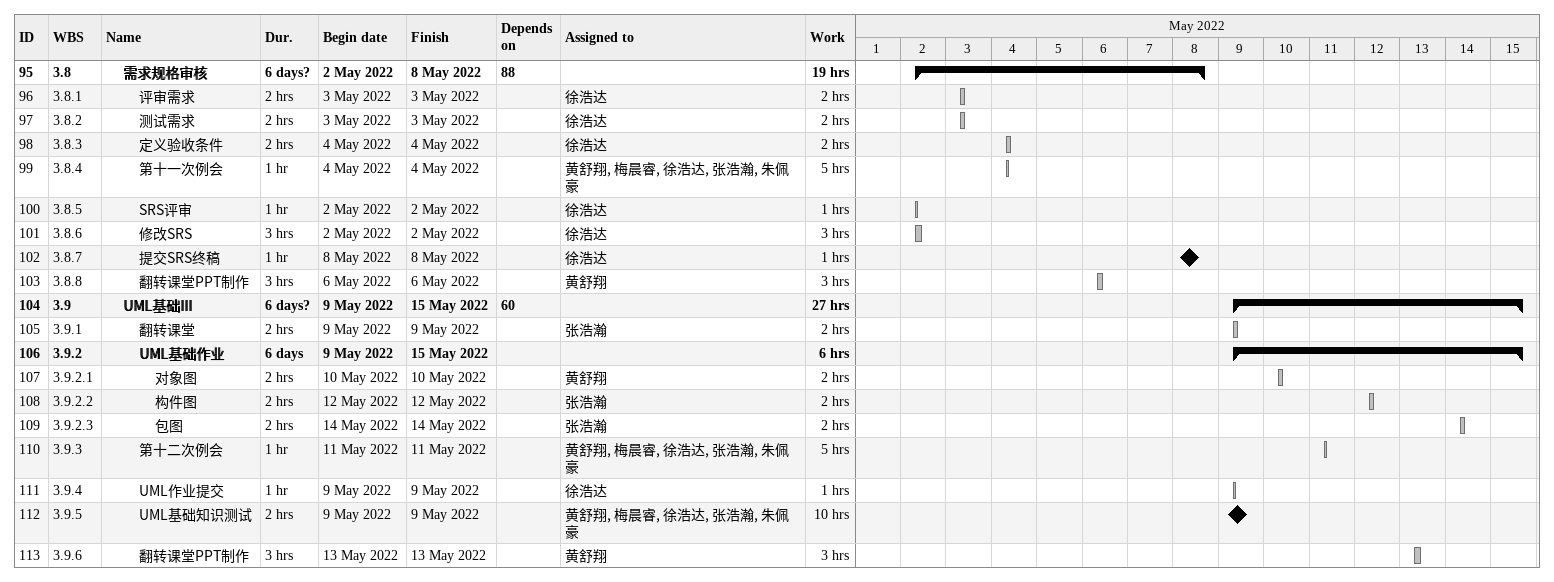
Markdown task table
| ID | WBS | Task | Duration | Start | Finish | Predecessors | Resources | Work (h) |
|---|---|---|---|---|---|---|---|---|
| 95 | 3.8 | **需求规格审核** | 6d? | 2022-05-02 | 2022-05-08 | 88 |  | 19 |
| 96 | 3.8.1 | 评审需求 | 2h | 2022-05-03 | 2022-05-03 |  | 徐浩达 | 2 |
| 97 | 3.8.2 | 测试需求 | 2h | 2022-05-03 | 2022-05-03 |  | 徐浩达 | 2 |
| 98 | 3.8.3 | 定义验收条件 | 2h | 2022-05-04 | 2022-05-04 |  | 徐浩达 | 2 |
| 99 | 3.8.4 | 第十一次例会 | 1h | 2022-05-04 | 2022-05-04 |  | 黄舒翔, 梅晨睿, 徐浩达, 张浩瀚, 朱佩豪 | 5 |
| 100 | 3.8.5 | SRS评审 | 1h | 2022-05-02 | 2022-05-02 |  | 徐浩达 | 1 |
| 101 | 3.8.6 | 修改SRS | 3h | 2022-05-02 | 2022-05-02 |  | 徐浩达 | 3 |
| 102 | 3.8.7 | 提交SRS终稿 | 1h | 2022-05-08 | 2022-05-08 |  | 徐浩达 | 1 |
| 103 | 3.8.8 | 翻转课堂PPT制作 | 3h | 2022-05-06 | 2022-05-06 |  | 黄舒翔 | 3 |
| 104 | 3.9 | **UML基础III** | 6d? | 2022-05-09 | 2022-05-15 | 60 |  | 27 |
| 105 | 3.9.1 | 翻转课堂 | 2h | 2022-05-09 | 2022-05-09 |  | 张浩瀚 | 2 |
| 106 | 3.9.2 | **UML基础作业** | 6d | 2022-05-09 | 2022-05-15 |  |  | 6 |
| 107 | 3.9.2.1 | 对象图 | 2h | 2022-05-10 | 2022-05-10 |  | 黄舒翔 | 2 |
| 108 | 3.9.2.2 | 构件图 | 2h | 2022-05-12 | 2022-05-12 |  | 张浩瀚 | 2 |
| 109 | 3.9.2.3 | 包图 | 2h | 2022-05-14 | 2022-05-14 |  | 张浩瀚 | 2 |
| 110 | 3.9.3 | 第十二次例会 | 1h | 2022-05-11 | 2022-05-11 |  | 黄舒翔, 梅晨睿, 徐浩达, 张浩瀚, 朱佩豪 | 5 |
| 111 | 3.9.4 | UML作业提交 | 1h | 2022-05-09 | 2022-05-09 |  | 徐浩达 | 1 |
| 112 | 3.9.5 | UML基础知识测试 | 2h | 2022-05-09 | 2022-05-09 |  | 黄舒翔, 梅晨睿, 徐浩达, 张浩瀚, 朱佩豪 | 10 |
| 113 | 3.9.6 | 翻转课堂PPT制作 | 3h | 2022-05-13 | 2022-05-13 |  | 黄舒翔 | 3 |
